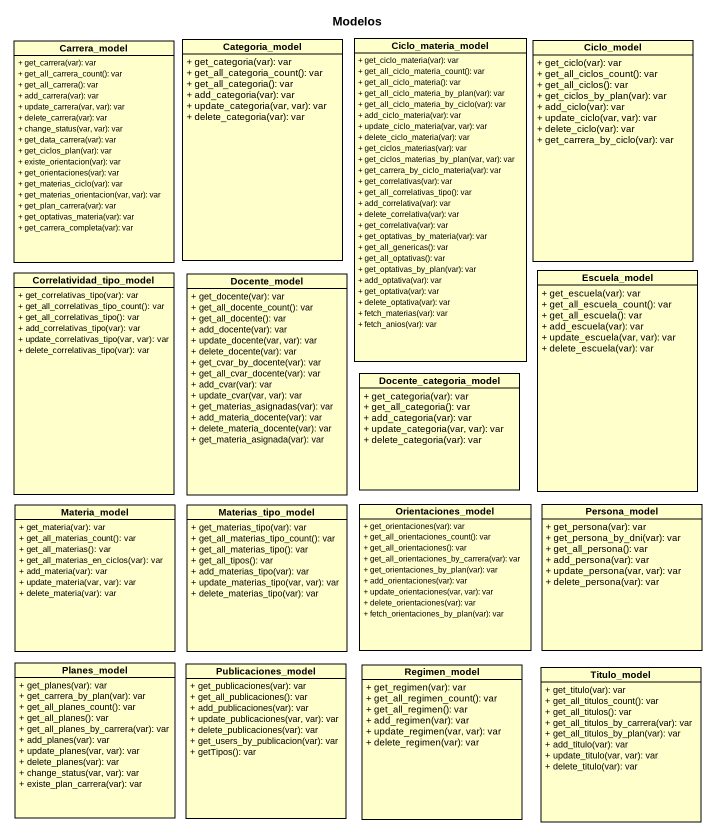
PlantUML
@startuml
title Modelos
hide circle
hide empty members
skinparam classAttributeIconSize 0
class Carrera_model {
  + get_carrera(var): var
  + get_all_carrera_count(): var
  + get_all_carrera(): var
  + add_carrera(var): var
  + update_carrera(var, var): var
  + delete_carrera(var): var
  + change_status(var, var): var
  + get_data_carrera(var): var
  + get_ciclos_plan(var): var
  + existe_orientacion(var): var
  + get_orientaciones(var): var
  + get_materias_ciclo(var): var
  + get_materias_orientacion(var, var): var
  + get_plan_carrera(var): var
  + get_optativas_materia(var): var
  + get_carrera_completa(var): var
}
class Categoria_model {
  + get_categoria(var): var
  + get_all_categoria_count(): var
  + get_all_categoria(): var
  + add_categoria(var): var
  + update_categoria(var, var): var
  + delete_categoria(var): var
}
class Ciclo_materia_model {
  + get_ciclo_materia(var): var
  + get_all_ciclo_materia_count(): var
  + get_all_ciclo_materia(): var
  + get_all_ciclo_materia_by_plan(var): var
  + get_all_ciclo_materia_by_ciclo(var): var
  + add_ciclo_materia(var): var
  + update_ciclo_materia(var, var): var
  + delete_ciclo_materia(var): var
  + get_ciclos_materias(var): var
  + get_ciclos_materias_by_plan(var, var): var
  + get_carrera_by_ciclo_materia(var): var
  + get_correlativas(var): var
  + get_all_correlativas_tipo(): var
  + add_correlativa(var): var
  + delete_correlativa(var): var
  + get_correlativa(var): var
  + get_optativas_by_materia(var): var
  + get_all_genericas(): var
  + get_all_optativas(): var
  + get_optativas_by_plan(var): var
  + add_optativa(var): var
  + get_optativa(var): var
  + delete_optativa(var): var
  + fetch_materias(var): var
  + fetch_anios(var): var
}
class Ciclo_model {
  + get_ciclo(var): var
  + get_all_ciclos_count(): var
  + get_all_ciclos(): var
  + get_ciclos_by_plan(var): var
  + add_ciclo(var): var
  + update_ciclo(var, var): var
  + delete_ciclo(var): var
  + get_carrera_by_ciclo(var): var
}
class Correlatividad_tipo_model {
  + get_correlativas_tipo(var): var
  + get_all_correlativas_tipo_count(): var
  + get_all_correlativas_tipo(): var
  + add_correlativas_tipo(var): var
  + update_correlativas_tipo(var, var): var
  + delete_correlativas_tipo(var): var
}
class Docente_model {
  + get_docente(var): var
  + get_all_docente_count(): var
  + get_all_docente(): var
  + add_docente(var): var
  + update_docente(var, var): var
  + delete_docente(var): var
  + get_cvar_by_docente(var): var
  + get_all_cvar_docente(var): var
  + add_cvar(var): var
  + update_cvar(var, var): var
  + get_materias_asignadas(var): var
  + add_materia_docente(var): var
  + delete_materia_docente(var): var
  + get_materia_asignada(var): var
}
class Escuela_model {
  + get_escuela(var): var
  + get_all_escuela_count(): var
  + get_all_escuela(): var
  + add_escuela(var): var
  + update_escuela(var, var): var
  + delete_escuela(var): var
}
class Docente_categoria_model {
  + get_categoria(var): var
  + get_all_categoria(): var
  + add_categoria(var): var
  + update_categoria(var, var): var
  + delete_categoria(var): var
}
class Materia_model {
  + get_materia(var): var
  + get_all_materias_count(): var
  + get_all_materias(): var
  + get_all_materias_en_ciclos(var): var
  + add_materia(var): var
  + update_materia(var, var): var
  + delete_materia(var): var
}
class Materias_tipo_model {
  + get_materias_tipo(var): var
  + get_all_materias_tipo_count(): var
  + get_all_materias_tipo(): var
  + get_all_tipos(): var
  + add_materias_tipo(var): var
  + update_materias_tipo(var, var): var
  + delete_materias_tipo(var): var
}
class Orientaciones_model {
  + get_orientaciones(var): var
  + get_all_orientaciones_count(): var
  + get_all_orientaciones(): var
  + get_all_orientaciones_by_carrera(var): var
  + get_orientaciones_by_plan(var): var
  + add_orientaciones(var): var
  + update_orientaciones(var, var): var
  + delete_orientaciones(var): var
  + fetch_orientaciones_by_plan(var): var
}
class Persona_model {
  + get_persona(var): var
  + get_persona_by_dni(var): var
  + get_all_persona(): var
  + add_persona(var): var
  + update_persona(var, var): var
  + delete_persona(var): var
}
class Planes_model {
  + get_planes(var): var
  + get_carrera_by_plan(var): var
  + get_all_planes_count(): var
  + get_all_planes(): var
  + get_all_planes_by_carrera(var): var
  + add_planes(var): var
  + update_planes(var, var): var
  + delete_planes(var): var
  + change_status(var, var): var
  + existe_plan_carrera(var): var
}
class Publicaciones_model {
  + get_publicaciones(var): var
  + get_all_publicaciones(): var
  + add_publicaciones(var): var
  + update_publicaciones(var, var): var
  + delete_publicaciones(var): var
  + get_users_by_publicacion(var): var
  + getTipos(): var
}
class Regimen_model {
  + get_regimen(var): var
  + get_all_regimen_count(): var
  + get_all_regimen(): var
  + add_regimen(var): var
  + update_regimen(var, var): var
  + delete_regimen(var): var
}
class Titulo_model {
  + get_titulo(var): var
  + get_all_titulos_count(): var
  + get_all_titulos(): var
  + get_all_titulos_by_carrera(var): var
  + get_all_titulos_by_plan(var): var
  + add_titulo(var): var
  + update_titulo(var, var): var
  + delete_titulo(var): var
}
@enduml
